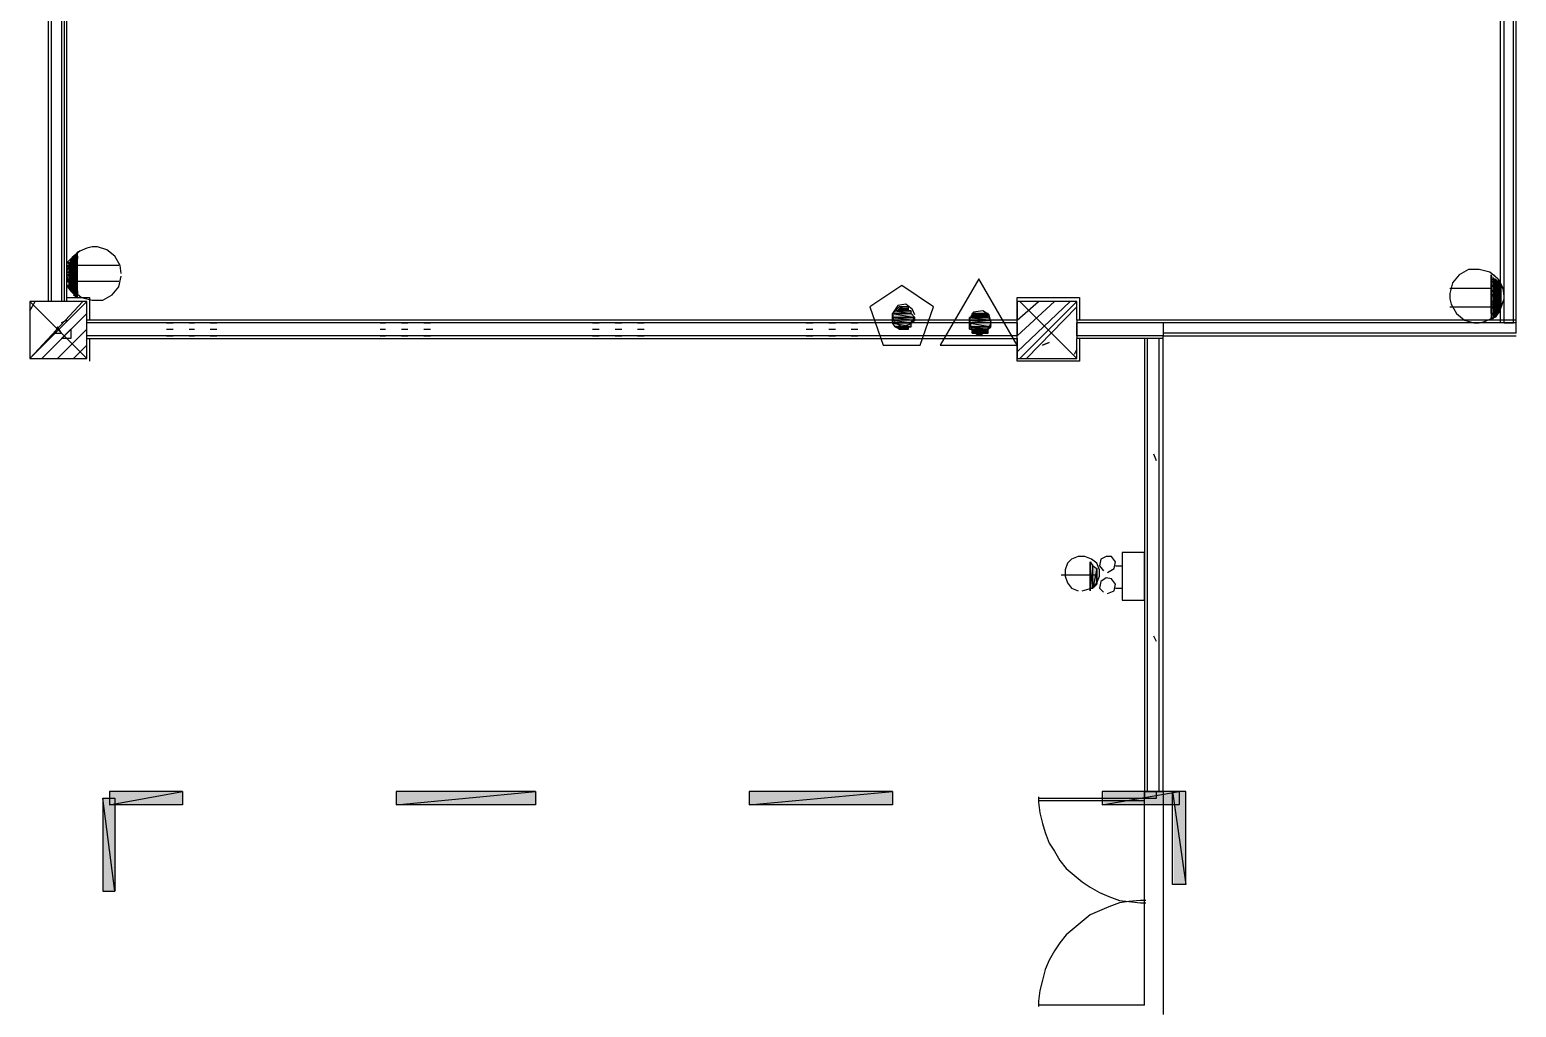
# Model space of a CAD drawing. Header units: millimetres. Extents: x 5 to 415, y 48 to 251.
# Drawn here: x 38.52 to 58.28, y 78.04 to 91.03 of the extents above; entities that cross this region are included whole.
import ezdxf

# ---------------------------------------------------------------- set-up
doc = ezdxf.new("R2010")
doc.units = ezdxf.units.MM
doc.layers.add('H', color=7, linetype='Continuous')
doc.layers.add('P', color=7, linetype='Continuous')

msp = doc.modelspace()

# ---------------------------------------------------------------- hatches: boundary and pattern name
at = {"layer": 'H', "linetype": 'Continuous'}
for points in [[(39.035, 87.93), (39.07, 87.965), (39.158, 87.965), (39.158, 87.93), (39.035, 87.93)], [(39.035, 87.877), (39.035, 87.93), (39.158, 87.93), (39.158, 87.877), (39.035, 87.877)], [(39.07, 87.965), (39.123, 88.018), (39.158, 88.018), (39.158, 87.965), (39.07, 87.965)], [(39.123, 88.018), (39.158, 88.053), (39.158, 88.018), (39.123, 88.018)], [(39.035, 87.806), (39.035, 87.877), (39.158, 87.877), (39.158, 87.806), (39.035, 87.806)], [(39.035, 87.753), (39.035, 87.806), (39.158, 87.806), (39.158, 87.753), (39.035, 87.753)], [(39.035, 87.665), (39.035, 87.753), (39.158, 87.753), (39.158, 87.665), (39.035, 87.665)], [(57.961, 87.718), (57.961, 87.753), (57.997, 87.718), (57.961, 87.718)], [(57.961, 87.665), (57.961, 87.718), (57.997, 87.718), (58.032, 87.665), (57.961, 87.665)], [(39.035, 87.63), (39.035, 87.665), (39.158, 87.665), (39.158, 87.63), (39.035, 87.63)], [(39.07, 87.542), (39.035, 87.63), (39.158, 87.63), (39.158, 87.542), (39.07, 87.542)], [(39.158, 87.454), (39.07, 87.542), (39.158, 87.507), (39.158, 87.454)], [(39.158, 87.507), (39.07, 87.542), (39.158, 87.542), (39.158, 87.507)], [(57.961, 87.63), (57.961, 87.665), (58.032, 87.665), (58.085, 87.63), (57.961, 87.63)], [(57.961, 87.542), (57.961, 87.63), (58.085, 87.63), (58.085, 87.542), (57.961, 87.542)], [(57.961, 87.507), (57.961, 87.542), (58.085, 87.542), (58.085, 87.507), (57.961, 87.507)], [(50.042, 87.295), (50.077, 87.33), (50.2, 87.33), (50.2, 87.295), (50.042, 87.295)], [(57.961, 87.418), (57.961, 87.507), (58.085, 87.507), (58.085, 87.418), (57.961, 87.418)], [(57.961, 87.383), (57.961, 87.418), (58.085, 87.418), (58.085, 87.383), (57.961, 87.383)], [(57.961, 87.33), (57.961, 87.383), (58.085, 87.383), (58.085, 87.33), (57.961, 87.33)], [(57.961, 87.26), (57.961, 87.33), (58.085, 87.33), (58.032, 87.26), (57.961, 87.26)], [(49.989, 87.26), (50.042, 87.295), (50.253, 87.295), (50.253, 87.26), (49.989, 87.26)], [(49.989, 87.207), (49.989, 87.26), (50.253, 87.26), (50.288, 87.207), (49.989, 87.207)], [(49.989, 87.171), (49.989, 87.207), (50.288, 87.207), (50.288, 87.171), (49.989, 87.171)], [(49.989, 87.118), (49.989, 87.171), (50.288, 87.171), (50.253, 87.118), (49.989, 87.118)], [(51.012, 87.171), (51.012, 87.207), (51.259, 87.207), (51.312, 87.171), (51.012, 87.171)], [(51.012, 87.118), (51.012, 87.171), (51.312, 87.171), (51.312, 87.118), (51.012, 87.118)], [(51.047, 87.207), (51.047, 87.26), (51.259, 87.26), (51.259, 87.207), (51.047, 87.207)], [(57.961, 87.171), (57.961, 87.26), (57.997, 87.207), (57.961, 87.171)], [(57.997, 87.207), (57.961, 87.26), (58.032, 87.26), (57.997, 87.207)], [(50.042, 87.083), (49.989, 87.118), (50.253, 87.118), (50.253, 87.083), (50.042, 87.083)], [(50.077, 87.048), (50.042, 87.083), (50.2, 87.083), (50.2, 87.048), (50.077, 87.048)], [(51.012, 87.083), (51.012, 87.118), (51.312, 87.118), (51.312, 87.083), (51.012, 87.083)], [(51.012, 87.048), (51.012, 87.083), (51.312, 87.083), (51.259, 87.048), (51.012, 87.048)], [(51.047, 86.995), (51.047, 87.048), (51.259, 87.048), (51.259, 86.995), (51.047, 86.995)], [(51.135, 86.96), (51.1, 86.995), (51.188, 86.995), (51.188, 86.96), (51.135, 86.96)], [(52.617, 83.608), (52.617, 83.943), (52.67, 83.908), (52.67, 83.608), (52.617, 83.608)], [(52.67, 83.608), (52.67, 83.908), (52.705, 83.873), (52.705, 83.644), (52.67, 83.608)], [(39.493, 79.587), (39.493, 80.821), (39.67, 80.821), (39.67, 79.587), (39.493, 79.587)], [(39.582, 80.733), (39.582, 80.91), (40.552, 80.91), (40.552, 80.733), (39.582, 80.733)], [(43.392, 80.733), (43.392, 80.91), (45.261, 80.91), (45.261, 80.733), (43.392, 80.733)], [(48.084, 80.733), (48.084, 80.91), (49.989, 80.91), (49.989, 80.733), (48.084, 80.733)], [(52.793, 80.733), (52.793, 80.91), (53.799, 80.91), (53.799, 80.733), (52.793, 80.733)], [(53.728, 79.675), (53.728, 80.91), (53.887, 80.91), (53.887, 79.675), (53.728, 79.675)]]:
    msp.add_hatch(color=256, dxfattribs=at).paths.add_polyline_path(points)

# ---------------------------------------------------------------- linework, layer by layer
at = {"layer": 'P'}
for points in [[(58.244, 87.136), (58.244, 103.434)], [(58.279, 87.136), (58.279, 103.47)], [(58.067, 103.258), (58.067, 87.136)], [(58.12, 87.136), (58.12, 103.293)], [(38.77, 101.477), (38.77, 87.471)], [(38.77, 101.477), (38.77, 87.418)], [(38.806, 101.477), (38.806, 87.418)], [(38.947, 101.477), (38.947, 87.418)], [(38.982, 101.477), (38.982, 87.418)], [(39.017, 87.418), (39.017, 101.388)], [(39.282, 88.124), (39.158, 88.071)], [(39.282, 88.124), (39.158, 88.071)], [(39.352, 88.142), (39.282, 88.124)], [(39.352, 88.142), (39.282, 88.124)], [(39.423, 88.142), (39.352, 88.142)], [(39.423, 88.142), (39.352, 88.142)], [(39.546, 88.106), (39.423, 88.142)], [(39.546, 88.106), (39.423, 88.142)], [(39.017, 87.93), (39.07, 87.983)], [(39.07, 87.965), (39.017, 87.824)], [(39.07, 87.965), (39.017, 87.824)], [(39.158, 87.93), (39.017, 87.93)], [(39.158, 87.93), (39.017, 87.93)], [(39.017, 87.93), (39.158, 87.895)], [(39.017, 87.93), (39.158, 87.895)], [(39.017, 87.895), (39.017, 87.93)], [(39.088, 88), (39.053, 87.912)], [(39.158, 88.071), (39.07, 87.965)], [(39.158, 88.071), (39.07, 87.965)], [(39.105, 88.018), (39.07, 87.983)], [(39.07, 87.983), (39.105, 88.018)], [(39.158, 87.983), (39.07, 87.983)], [(39.07, 87.983), (39.158, 87.93)], [(39.07, 87.983), (39.158, 87.93)], [(39.194, 88.089), (39.088, 88)], [(39.158, 88.053), (39.105, 88.018)], [(39.105, 88.018), (39.158, 88.053)], [(39.158, 87.471), (39.158, 88.053)], [(39.158, 88.018), (39.158, 87.983)], [(39.158, 87.983), (39.158, 88.018)], [(39.158, 87.93), (39.158, 87.983)], [(39.158, 87.895), (39.158, 87.93)], [(39.652, 88.018), (39.546, 88.106)], [(39.652, 88.018), (39.546, 88.106)], [(39.723, 87.895), (39.652, 88.018)], [(39.723, 87.895), (39.652, 88.018)], [(39.053, 87.912), (39.017, 87.824)], [(39.158, 87.895), (39.017, 87.895)], [(39.158, 87.895), (39.017, 87.895)], [(39.017, 87.895), (39.158, 87.806)], [(39.017, 87.895), (39.158, 87.806)], [(39.017, 87.806), (39.017, 87.895)], [(39.017, 87.824), (39.017, 87.753)], [(39.017, 87.824), (39.017, 87.753)], [(39.017, 87.824), (39.017, 87.736)], [(39.158, 87.806), (39.017, 87.806)], [(39.158, 87.806), (39.017, 87.806)], [(39.017, 87.806), (39.158, 87.771)], [(39.017, 87.806), (39.158, 87.771)], [(39.017, 87.771), (39.017, 87.806)], [(39.158, 87.771), (39.017, 87.771)], [(39.158, 87.771), (39.017, 87.771)], [(39.017, 87.771), (39.158, 87.683)], [(39.017, 87.771), (39.158, 87.683)], [(39.017, 87.683), (39.017, 87.771)], [(39.017, 87.753), (39.035, 87.683)], [(39.017, 87.753), (39.035, 87.683)], [(39.017, 87.736), (39.053, 87.648)], [(39.705, 87.895), (39.158, 87.895)], [(39.158, 87.806), (39.158, 87.895)], [(39.158, 87.771), (39.158, 87.806)], [(39.158, 87.683), (39.158, 87.771)], [(39.705, 87.612), (39.74, 87.753)], [(39.705, 87.612), (39.74, 87.753)], [(39.74, 87.789), (39.723, 87.895)], [(39.74, 87.789), (39.723, 87.895)], [(51.135, 87.718), (50.624, 86.836)], [(51.647, 86.836), (51.135, 87.718)], [(57.52, 87.771), (57.432, 87.665)], [(57.52, 87.771), (57.432, 87.665)], [(57.644, 87.842), (57.52, 87.771)], [(57.644, 87.842), (57.52, 87.771)], [(57.714, 87.842), (57.644, 87.842)], [(57.714, 87.842), (57.644, 87.842)], [(57.785, 87.842), (57.714, 87.842)], [(57.785, 87.842), (57.714, 87.842)], [(57.926, 87.806), (57.785, 87.842)], [(57.926, 87.806), (57.785, 87.842)], [(58.032, 87.718), (57.926, 87.806)], [(58.032, 87.718), (57.926, 87.806)], [(57.944, 87.771), (57.944, 87.718)], [(57.944, 87.718), (57.944, 87.771)], [(57.944, 87.771), (57.944, 87.171)], [(57.944, 87.718), (58.032, 87.683)], [(57.944, 87.683), (57.944, 87.718)], [(58.05, 87.701), (57.979, 87.771)], [(57.997, 87.718), (58.032, 87.683)], [(58.032, 87.683), (57.997, 87.718)], [(58.103, 87.595), (58.032, 87.718)], [(58.103, 87.595), (58.032, 87.718)], [(39.158, 87.683), (39.017, 87.683)], [(39.158, 87.683), (39.017, 87.683)], [(39.017, 87.683), (39.158, 87.63)], [(39.017, 87.683), (39.158, 87.63)], [(39.017, 87.63), (39.017, 87.683)], [(39.158, 87.63), (39.017, 87.63)], [(39.158, 87.63), (39.017, 87.63)], [(39.017, 87.63), (39.158, 87.559)], [(39.017, 87.63), (39.158, 87.559)], [(39.07, 87.559), (39.017, 87.63)], [(39.035, 87.683), (39.105, 87.559)], [(39.035, 87.683), (39.105, 87.559)], [(39.053, 87.648), (39.088, 87.577)], [(39.158, 87.559), (39.07, 87.559)], [(39.07, 87.559), (39.158, 87.507)], [(39.158, 87.507), (39.07, 87.559)], [(39.07, 87.559), (39.158, 87.559)], [(39.158, 87.507), (39.07, 87.559)], [(39.088, 87.577), (39.158, 87.507)], [(39.105, 87.559), (39.211, 87.471)], [(39.105, 87.559), (39.211, 87.471)], [(39.705, 87.683), (39.158, 87.683)], [(39.158, 87.63), (39.158, 87.683)], [(39.158, 87.559), (39.158, 87.63)], [(39.158, 87.559), (39.158, 87.507)], [(39.617, 87.507), (39.705, 87.612)], [(39.617, 87.507), (39.705, 87.612)], [(50.112, 87.63), (49.689, 87.348)], [(50.535, 87.348), (50.112, 87.63)], [(57.432, 87.665), (57.397, 87.524)], [(57.432, 87.665), (57.397, 87.524)], [(57.397, 87.595), (57.944, 87.595)], [(57.397, 87.524), (57.397, 87.454)], [(57.397, 87.524), (57.397, 87.454)], [(58.032, 87.683), (57.944, 87.683)], [(58.032, 87.683), (57.944, 87.683)], [(57.944, 87.683), (58.067, 87.63)], [(57.944, 87.683), (58.067, 87.63)], [(57.944, 87.63), (57.944, 87.683)], [(58.067, 87.63), (57.944, 87.63)], [(58.067, 87.63), (57.944, 87.63)], [(57.944, 87.63), (58.067, 87.559)], [(57.944, 87.63), (58.067, 87.559)], [(57.944, 87.559), (57.944, 87.63)], [(58.067, 87.559), (57.944, 87.559)], [(58.067, 87.559), (57.944, 87.559)], [(57.944, 87.559), (58.067, 87.507)], [(57.944, 87.559), (58.067, 87.507)], [(57.944, 87.507), (57.944, 87.559)], [(58.067, 87.63), (58.032, 87.683)], [(58.085, 87.63), (58.05, 87.701)], [(58.067, 87.559), (58.067, 87.63)], [(58.067, 87.507), (58.067, 87.559)], [(58.12, 87.542), (58.085, 87.63)], [(58.12, 87.489), (58.103, 87.595)], [(58.12, 87.489), (58.103, 87.595)], [(58.12, 87.454), (58.12, 87.542)], [(38.523, 87.418), (39.282, 86.66)], [(38.523, 86.66), (39.282, 87.418)], [(38.523, 86.66), (39.229, 87.418)], [(38.523, 87.295), (38.594, 87.418)], [(39.282, 87.418), (38.523, 87.418)], [(38.523, 87.418), (38.523, 86.66)], [(39.017, 87.471), (39.317, 87.471)], [(39.105, 87.507), (39.158, 87.471)], [(39.158, 87.471), (39.105, 87.507)], [(39.211, 87.471), (39.352, 87.436)], [(39.211, 87.471), (39.352, 87.436)], [(39.282, 86.66), (39.282, 87.418)], [(39.317, 87.471), (39.317, 87.171)], [(39.352, 87.436), (39.423, 87.436)], [(39.352, 87.436), (39.423, 87.436)], [(39.423, 87.436), (39.493, 87.436)], [(39.423, 87.436), (39.493, 87.436)], [(39.493, 87.436), (39.617, 87.507)], [(39.493, 87.436), (39.617, 87.507)], [(49.689, 87.348), (49.865, 86.836)], [(50.059, 87.365), (49.989, 87.26)], [(50.024, 87.295), (50.077, 87.348)], [(50.165, 87.383), (50.059, 87.365)], [(50.112, 87.348), (50.077, 87.348)], [(50.077, 87.348), (50.112, 87.348)], [(50.2, 87.348), (50.077, 87.348)], [(50.077, 87.348), (50.2, 87.348)], [(50.2, 87.348), (50.077, 87.348)], [(50.077, 87.348), (50.165, 87.348)], [(50.2, 87.348), (50.077, 87.348)], [(50.077, 87.348), (50.2, 87.295)], [(50.077, 87.348), (50.2, 87.295)], [(50.253, 87.313), (50.165, 87.383)], [(50.165, 87.348), (50.165, 87.348)], [(50.165, 87.348), (50.165, 87.348)], [(50.165, 87.348), (50.2, 87.348)], [(50.2, 87.295), (50.2, 87.348)], [(50.359, 86.836), (50.535, 87.348)], [(51.647, 87.171), (51.647, 87.471)], [(51.647, 87.471), (52.476, 87.471)], [(51.647, 87.171), (51.929, 87.418)], [(51.647, 86.96), (52.141, 87.418)], [(51.647, 86.748), (52.352, 87.418)], [(52.44, 87.418), (51.647, 87.418)], [(51.647, 87.418), (51.647, 87.171)], [(51.682, 87.418), (52.44, 86.66)], [(52.44, 87.418), (51.682, 86.66)], [(51.77, 86.66), (52.44, 87.348)], [(52.44, 87.171), (52.44, 87.418)], [(52.476, 87.471), (52.476, 87.171)], [(57.397, 87.454), (57.415, 87.383)], [(57.397, 87.454), (57.415, 87.383)], [(57.397, 87.348), (57.944, 87.348)], [(57.415, 87.383), (57.485, 87.26)], [(57.415, 87.383), (57.485, 87.26)], [(58.067, 87.507), (57.944, 87.507)], [(58.067, 87.507), (57.944, 87.507)], [(57.944, 87.507), (58.067, 87.418)], [(57.944, 87.507), (58.067, 87.418)], [(57.944, 87.418), (57.944, 87.507)], [(58.067, 87.418), (57.944, 87.418)], [(58.067, 87.418), (57.944, 87.418)], [(57.944, 87.418), (58.067, 87.383)], [(57.944, 87.418), (58.067, 87.383)], [(57.944, 87.383), (57.944, 87.418)], [(58.067, 87.383), (57.944, 87.383)], [(58.067, 87.383), (57.944, 87.383)], [(57.944, 87.383), (58.067, 87.348)], [(57.944, 87.383), (58.067, 87.348)], [(57.944, 87.348), (57.944, 87.383)], [(58.067, 87.348), (57.944, 87.348)], [(58.067, 87.348), (57.944, 87.348)], [(57.944, 87.348), (58.032, 87.26)], [(57.944, 87.348), (58.032, 87.26)], [(57.944, 87.26), (57.944, 87.348)], [(58.032, 87.26), (58.067, 87.348)], [(58.05, 87.277), (58.085, 87.365)], [(58.067, 87.418), (58.067, 87.507)], [(58.067, 87.313), (58.12, 87.454)], [(58.067, 87.313), (58.12, 87.454)], [(58.067, 87.383), (58.067, 87.418)], [(58.067, 87.348), (58.067, 87.383)], [(58.085, 87.365), (58.12, 87.454)], [(38.682, 86.66), (39.282, 87.26)], [(39.017, 87.171), (38.947, 87.136)], [(38.947, 87.136), (39.017, 87.171)], [(51.647, 87.171), (39.282, 87.171)], [(51.647, 87.136), (39.282, 87.136)], [(51.647, 87.136), (39.282, 87.136)], [(40.34, 87.136), (40.428, 87.136)], [(40.64, 87.136), (40.711, 87.136)], [(40.922, 87.136), (41.01, 87.136)], [(43.18, 87.136), (43.251, 87.136)], [(43.462, 87.136), (43.55, 87.136)], [(43.762, 87.136), (43.85, 87.136)], [(46.002, 87.136), (46.09, 87.136)], [(46.302, 87.136), (46.39, 87.136)], [(46.602, 87.136), (46.69, 87.136)], [(48.842, 87.136), (48.93, 87.136)], [(49.142, 87.136), (49.23, 87.136)], [(49.442, 87.136), (49.53, 87.136)], [(49.989, 87.26), (50.024, 87.295)], [(49.989, 87.26), (50.006, 87.154)], [(50.236, 87.26), (49.989, 87.26)], [(50.236, 87.26), (49.989, 87.26)], [(49.989, 87.26), (50.236, 87.26)], [(49.989, 87.26), (50.236, 87.26)], [(50.236, 87.26), (49.989, 87.26)], [(50.236, 87.26), (49.989, 87.26)], [(49.989, 87.26), (50.288, 87.207)], [(49.989, 87.26), (50.288, 87.207)], [(49.989, 87.207), (49.989, 87.26)], [(50.288, 87.207), (49.989, 87.207)], [(50.288, 87.207), (49.989, 87.207)], [(49.989, 87.207), (50.288, 87.207)], [(49.989, 87.207), (50.288, 87.207)], [(50.288, 87.207), (49.989, 87.207)], [(50.288, 87.207), (49.989, 87.207)], [(49.989, 87.207), (50.288, 87.171)], [(49.989, 87.207), (50.288, 87.171)], [(49.989, 87.171), (49.989, 87.207)], [(50.288, 87.171), (49.989, 87.171)], [(50.288, 87.171), (49.989, 87.171)], [(49.989, 87.171), (50.236, 87.136)], [(49.989, 87.171), (50.236, 87.136)], [(49.989, 87.136), (49.989, 87.171)], [(50.236, 87.136), (49.989, 87.136)], [(50.236, 87.136), (49.989, 87.136)], [(49.989, 87.136), (50.236, 87.136)], [(49.989, 87.136), (50.236, 87.136)], [(50.236, 87.136), (49.989, 87.136)], [(50.236, 87.136), (49.989, 87.136)], [(49.989, 87.136), (50.236, 87.083)], [(49.989, 87.136), (50.236, 87.083)], [(50.024, 87.083), (49.989, 87.136)], [(50.006, 87.154), (50.112, 87.083)], [(50.2, 87.295), (50.024, 87.295)], [(50.236, 87.295), (50.024, 87.295)], [(50.024, 87.295), (50.236, 87.295)], [(50.236, 87.295), (50.024, 87.295)], [(50.024, 87.295), (50.2, 87.295)], [(50.236, 87.295), (50.024, 87.295)], [(50.024, 87.295), (50.236, 87.26)], [(50.024, 87.295), (50.236, 87.26)], [(50.2, 87.295), (50.236, 87.295)], [(50.218, 87.118), (50.288, 87.207)], [(50.236, 87.26), (50.236, 87.295)], [(50.236, 87.26), (50.236, 87.26)], [(50.236, 87.26), (50.236, 87.26)], [(50.288, 87.207), (50.236, 87.26)], [(50.236, 87.136), (50.288, 87.171)], [(50.236, 87.136), (50.236, 87.136)], [(50.236, 87.136), (50.236, 87.136)], [(50.236, 87.083), (50.236, 87.136)], [(50.288, 87.242), (50.253, 87.313)], [(50.288, 87.207), (50.288, 87.207)], [(50.288, 87.207), (50.288, 87.207)], [(50.288, 87.171), (50.288, 87.207)], [(51.065, 87.277), (51.012, 87.189)], [(51.047, 87.207), (51.012, 87.207)], [(51.012, 87.207), (51.259, 87.207)], [(51.259, 87.207), (51.012, 87.207)], [(51.012, 87.207), (51.294, 87.171)], [(51.012, 87.207), (51.294, 87.171)], [(51.012, 87.171), (51.012, 87.207)], [(51.012, 87.189), (51.029, 87.066)], [(51.294, 87.171), (51.012, 87.171)], [(51.294, 87.171), (51.012, 87.171)], [(51.012, 87.171), (51.294, 87.171)], [(51.012, 87.171), (51.294, 87.171)], [(51.294, 87.171), (51.012, 87.171)], [(51.294, 87.171), (51.012, 87.171)], [(51.012, 87.171), (51.294, 87.136)], [(51.012, 87.171), (51.294, 87.136)], [(51.012, 87.136), (51.012, 87.171)], [(51.294, 87.136), (51.012, 87.136)], [(51.294, 87.136), (51.012, 87.136)], [(51.012, 87.136), (51.294, 87.083)], [(51.012, 87.136), (51.294, 87.083)], [(51.012, 87.083), (51.012, 87.136)], [(51.259, 87.26), (51.047, 87.26)], [(51.047, 87.26), (51.082, 87.26)], [(51.259, 87.26), (51.047, 87.26)], [(51.047, 87.26), (51.259, 87.207)], [(51.047, 87.26), (51.259, 87.207)], [(51.047, 87.207), (51.047, 87.26)], [(51.259, 87.207), (51.047, 87.207)], [(51.259, 87.207), (51.047, 87.207)], [(51.047, 87.207), (51.259, 87.207)], [(51.259, 87.207), (51.047, 87.207)], [(51.188, 87.295), (51.065, 87.277)], [(51.135, 87.26), (51.082, 87.26)], [(51.082, 87.26), (51.135, 87.26)], [(51.223, 87.26), (51.082, 87.26)], [(51.082, 87.26), (51.223, 87.26)], [(51.223, 87.26), (51.082, 87.26)], [(51.082, 87.26), (51.17, 87.26)], [(51.223, 87.26), (51.082, 87.26)], [(51.082, 87.26), (51.259, 87.26)], [(51.082, 87.26), (51.259, 87.26)], [(51.17, 87.26), (51.17, 87.26)], [(51.17, 87.26), (51.17, 87.26)], [(51.17, 87.26), (51.223, 87.26)], [(51.276, 87.242), (51.188, 87.295)], [(51.259, 87.26), (51.223, 87.26)], [(51.259, 87.207), (51.259, 87.26)], [(51.259, 87.207), (51.259, 87.207)], [(51.294, 87.171), (51.259, 87.207)], [(51.294, 87.154), (51.276, 87.242)], [(51.294, 87.171), (51.294, 87.171)], [(51.294, 87.171), (51.294, 87.171)], [(51.294, 87.136), (51.294, 87.171)], [(51.294, 87.083), (51.294, 87.136)], [(51.647, 86.924), (51.647, 87.171)], [(51.647, 87.136), (51.647, 86.96)], [(52.44, 87.171), (52.44, 86.924)], [(58.279, 87.171), (52.44, 87.171)], [(52.44, 86.96), (52.44, 87.136)], [(53.587, 87.136), (52.44, 87.136)], [(53.587, 87.136), (52.44, 87.136)], [(53.587, 87.136), (53.587, 86.96)], [(58.279, 87.136), (53.587, 87.136)], [(57.485, 87.26), (57.591, 87.171)], [(57.485, 87.26), (57.591, 87.171)], [(57.591, 87.171), (57.714, 87.136)], [(57.591, 87.171), (57.714, 87.136)], [(57.714, 87.136), (57.785, 87.136)], [(57.714, 87.136), (57.785, 87.136)], [(57.785, 87.136), (57.856, 87.154)], [(57.785, 87.136), (57.856, 87.154)], [(57.856, 87.154), (57.979, 87.207)], [(57.856, 87.154), (57.979, 87.207)], [(57.944, 87.189), (58.05, 87.277)], [(58.032, 87.26), (57.944, 87.26)], [(57.944, 87.26), (57.997, 87.207)], [(57.997, 87.207), (57.944, 87.26)], [(57.944, 87.26), (58.032, 87.26)], [(57.997, 87.207), (57.944, 87.26)], [(57.944, 87.207), (57.944, 87.171)], [(57.944, 87.171), (57.944, 87.207)], [(57.979, 87.207), (58.067, 87.313)], [(57.979, 87.207), (58.067, 87.313)], [(58.032, 87.26), (57.997, 87.207)], [(58.12, 87.136), (58.244, 87.136)], [(58.279, 86.995), (58.279, 87.136)], [(38.894, 87.083), (38.858, 86.995)], [(38.858, 86.995), (38.947, 86.995)], [(38.947, 86.995), (38.894, 87.083)], [(38.894, 86.66), (39.282, 87.048)], [(38.947, 86.924), (39.07, 87.048)], [(39.07, 87.048), (39.07, 86.924)], [(51.647, 86.96), (39.282, 86.96)], [(51.647, 86.96), (39.282, 86.96)], [(40.34, 87.048), (40.428, 87.048)], [(40.34, 86.96), (40.428, 86.96)], [(40.64, 87.048), (40.711, 87.048)], [(40.64, 86.96), (40.711, 86.96)], [(40.922, 87.048), (41.01, 87.048)], [(40.922, 86.96), (41.01, 86.96)], [(43.18, 87.048), (43.251, 87.048)], [(43.18, 86.96), (43.251, 86.96)], [(43.462, 87.048), (43.55, 87.048)], [(43.462, 86.96), (43.55, 86.96)], [(43.762, 87.048), (43.85, 87.048)], [(43.762, 86.96), (43.85, 86.96)], [(46.002, 87.048), (46.09, 87.048)], [(46.002, 86.96), (46.09, 86.96)], [(46.302, 87.048), (46.39, 87.048)], [(46.302, 86.96), (46.39, 86.96)], [(46.602, 87.048), (46.69, 87.048)], [(46.602, 86.96), (46.69, 86.96)], [(48.842, 87.048), (48.93, 87.048)], [(48.842, 86.96), (48.93, 86.96)], [(49.142, 87.048), (49.23, 87.048)], [(49.142, 86.96), (49.23, 86.96)], [(49.442, 87.048), (49.53, 87.048)], [(49.442, 86.96), (49.53, 86.96)], [(50.236, 87.083), (50.024, 87.083)], [(50.2, 87.083), (50.024, 87.083)], [(50.024, 87.083), (50.2, 87.083)], [(50.2, 87.083), (50.024, 87.083)], [(50.024, 87.083), (50.236, 87.083)], [(50.2, 87.083), (50.024, 87.083)], [(50.024, 87.083), (50.2, 87.048)], [(50.024, 87.083), (50.2, 87.048)], [(50.077, 87.048), (50.024, 87.083)], [(50.2, 87.048), (50.077, 87.048)], [(50.165, 87.048), (50.077, 87.048)], [(50.077, 87.048), (50.165, 87.048)], [(50.165, 87.048), (50.077, 87.048)], [(50.077, 87.048), (50.2, 87.048)], [(50.112, 87.048), (50.077, 87.048)], [(50.077, 87.048), (50.112, 87.048)], [(50.112, 87.083), (50.218, 87.118)], [(50.112, 87.048), (50.165, 87.048)], [(50.165, 87.048), (50.112, 87.048)], [(50.2, 87.048), (50.165, 87.048)], [(50.236, 87.083), (50.2, 87.083)], [(50.2, 87.048), (50.2, 87.083)], [(51.294, 87.083), (51.012, 87.083)], [(51.294, 87.083), (51.012, 87.083)], [(51.012, 87.083), (51.294, 87.083)], [(51.012, 87.083), (51.294, 87.083)], [(51.294, 87.083), (51.012, 87.083)], [(51.294, 87.083), (51.012, 87.083)], [(51.012, 87.083), (51.259, 87.048)], [(51.012, 87.083), (51.259, 87.048)], [(51.012, 87.048), (51.012, 87.083)], [(51.259, 87.048), (51.012, 87.048)], [(51.259, 87.048), (51.012, 87.048)], [(51.012, 87.048), (51.047, 87.048)], [(51.012, 87.048), (51.259, 87.048)], [(51.259, 87.048), (51.012, 87.048)], [(51.029, 87.066), (51.118, 87.013)], [(51.047, 87.048), (51.259, 87.048)], [(51.259, 87.048), (51.047, 87.048)], [(51.047, 87.048), (51.259, 86.995)], [(51.047, 87.048), (51.259, 86.995)], [(51.047, 86.995), (51.047, 87.048)], [(51.259, 86.995), (51.047, 86.995)], [(51.259, 86.995), (51.047, 86.995)], [(51.047, 86.995), (51.223, 86.995)], [(51.047, 86.995), (51.223, 86.995)], [(51.082, 86.995), (51.047, 86.995)], [(51.223, 86.995), (51.082, 86.995)], [(51.17, 86.995), (51.082, 86.995)], [(51.082, 86.995), (51.17, 86.995)], [(51.17, 86.995), (51.082, 86.995)], [(51.082, 86.995), (51.223, 86.995)], [(51.17, 86.995), (51.082, 86.995)], [(51.082, 86.995), (51.17, 86.96)], [(51.082, 86.995), (51.17, 86.96)], [(51.135, 86.96), (51.082, 86.995)], [(51.118, 87.013), (51.241, 87.03)], [(51.17, 86.96), (51.135, 86.96)], [(51.223, 86.995), (51.17, 86.995)], [(51.17, 86.96), (51.17, 86.995)], [(51.223, 86.995), (51.259, 86.995)], [(51.241, 87.03), (51.294, 87.118)], [(51.259, 87.048), (51.294, 87.083)], [(51.259, 87.048), (51.259, 87.048)], [(51.259, 86.995), (51.259, 87.048)], [(51.294, 87.083), (51.294, 87.083)], [(51.294, 87.083), (51.294, 87.083)], [(53.587, 86.96), (52.44, 86.96)], [(53.587, 86.96), (52.44, 86.96)], [(58.279, 86.995), (53.587, 86.995)], [(53.587, 80.91), (53.587, 86.96)], [(53.587, 86.96), (58.279, 86.96)], [(39.07, 86.924), (38.947, 86.924)], [(39.105, 86.66), (39.282, 86.836)], [(39.282, 86.924), (51.647, 86.924)], [(39.317, 86.924), (39.317, 86.625)], [(49.865, 86.836), (50.359, 86.836)], [(50.624, 86.836), (51.647, 86.836)], [(51.647, 86.625), (51.647, 86.924)], [(51.647, 86.924), (51.647, 86.66)], [(52.07, 86.872), (51.982, 86.836)], [(51.982, 86.836), (52.07, 86.872)], [(52.44, 86.783), (52.405, 86.713)], [(52.44, 86.66), (52.44, 86.924)], [(53.587, 86.924), (52.44, 86.924)], [(52.476, 86.924), (52.476, 86.625)], [(53.34, 86.924), (53.34, 80.91)], [(53.375, 86.924), (53.375, 80.91)], [(53.375, 86.924), (53.375, 80.91)], [(53.534, 80.91), (53.534, 86.924)], [(53.534, 80.91), (53.534, 86.924)], [(38.523, 86.66), (39.282, 86.66)], [(51.647, 86.66), (52.44, 86.66)], [(52.476, 86.625), (51.647, 86.625)], [(53.499, 85.302), (53.463, 85.39)], [(52.37, 83.996), (52.317, 83.943)], [(52.37, 83.996), (52.317, 83.943)], [(52.458, 84.032), (52.37, 83.996)], [(52.458, 84.032), (52.37, 83.996)], [(52.546, 84.032), (52.458, 84.032)], [(52.546, 84.032), (52.458, 84.032)], [(52.634, 83.996), (52.546, 84.032)], [(52.634, 83.996), (52.546, 84.032)], [(52.705, 83.943), (52.634, 83.996)], [(52.705, 83.943), (52.634, 83.996)], [(52.758, 83.996), (52.74, 83.908)], [(52.828, 84.032), (52.758, 83.996)], [(52.899, 84.032), (52.828, 84.032)], [(52.952, 83.961), (52.899, 84.032)], [(53.04, 84.085), (53.04, 83.45)], [(53.34, 84.085), (53.04, 84.085)], [(53.34, 83.45), (53.34, 84.085)], [(52.229, 83.785), (52.705, 83.785)], [(52.317, 83.943), (52.282, 83.855)], [(52.317, 83.943), (52.282, 83.855)], [(52.282, 83.855), (52.282, 83.767)], [(52.282, 83.855), (52.282, 83.767)], [(52.282, 83.767), (52.317, 83.679)], [(52.282, 83.767), (52.317, 83.679)], [(52.617, 83.608), (52.617, 83.961)], [(52.617, 83.961), (52.652, 83.908)], [(52.617, 83.573), (52.617, 83.961)], [(52.617, 83.961), (52.617, 83.573)], [(52.617, 83.573), (52.617, 83.961)], [(52.617, 83.961), (52.617, 83.608)], [(52.652, 83.908), (52.617, 83.608)], [(52.652, 83.908), (52.617, 83.608)], [(52.652, 83.608), (52.652, 83.908)], [(52.652, 83.908), (52.705, 83.873)], [(52.652, 83.608), (52.652, 83.908)], [(52.705, 83.873), (52.652, 83.608)], [(52.705, 83.873), (52.652, 83.608)], [(52.74, 83.855), (52.705, 83.943)], [(52.74, 83.855), (52.705, 83.943)], [(52.705, 83.661), (52.705, 83.873)], [(52.705, 83.873), (52.705, 83.82)], [(52.705, 83.661), (52.705, 83.873)], [(52.705, 83.697), (52.705, 83.82)], [(52.705, 83.82), (52.705, 83.785)], [(52.705, 83.697), (52.705, 83.82)], [(52.705, 83.82), (52.705, 83.661)], [(52.705, 83.82), (52.705, 83.661)], [(52.705, 83.785), (52.705, 83.697)], [(52.705, 83.679), (52.74, 83.767)], [(52.705, 83.679), (52.74, 83.767)], [(52.74, 83.908), (52.793, 83.838)], [(52.74, 83.767), (52.74, 83.855)], [(52.74, 83.767), (52.74, 83.855)], [(52.846, 83.82), (52.934, 83.873)], [(52.934, 83.873), (52.952, 83.961)], [(52.952, 83.908), (53.04, 83.908)], [(52.317, 83.679), (52.37, 83.608)], [(52.317, 83.679), (52.37, 83.608)], [(52.37, 83.608), (52.458, 83.573)], [(52.37, 83.608), (52.458, 83.573)], [(52.511, 83.573), (52.634, 83.608)], [(52.511, 83.573), (52.634, 83.608)], [(52.617, 83.608), (52.652, 83.608)], [(52.617, 83.608), (52.617, 83.573)], [(52.634, 83.608), (52.705, 83.679)], [(52.634, 83.608), (52.705, 83.679)], [(52.652, 83.608), (52.705, 83.661)], [(52.705, 83.749), (52.705, 83.697)], [(52.705, 83.697), (52.705, 83.749)], [(52.705, 83.661), (52.705, 83.697)], [(52.758, 83.697), (52.74, 83.608)], [(52.74, 83.608), (52.793, 83.555)], [(52.828, 83.749), (52.758, 83.697)], [(52.899, 83.732), (52.828, 83.749)], [(52.846, 83.538), (52.934, 83.573)], [(52.952, 83.661), (52.899, 83.732)], [(52.934, 83.573), (52.952, 83.661)], [(52.952, 83.608), (53.04, 83.608)], [(53.04, 83.45), (53.34, 83.45)], [(53.499, 82.903), (53.463, 82.973)], [(39.652, 79.587), (39.493, 80.821)], [(39.493, 80.821), (39.493, 79.587)], [(39.652, 79.587), (39.493, 80.821)], [(39.493, 80.821), (39.652, 80.821)], [(39.493, 80.821), (39.652, 80.821)], [(39.582, 80.91), (39.582, 80.733)], [(39.582, 80.733), (40.552, 80.91)], [(40.552, 80.91), (39.582, 80.91)], [(39.582, 80.733), (40.552, 80.91)], [(39.652, 80.821), (39.652, 79.587)], [(40.552, 80.91), (40.552, 80.733)], [(43.392, 80.91), (43.392, 80.733)], [(43.392, 80.733), (45.244, 80.91)], [(45.244, 80.91), (43.392, 80.91)], [(43.392, 80.733), (45.244, 80.91)], [(45.244, 80.91), (45.244, 80.733)], [(48.084, 80.91), (48.084, 80.733)], [(48.084, 80.733), (49.989, 80.91)], [(49.989, 80.91), (48.084, 80.91)], [(48.084, 80.733), (49.989, 80.91)], [(49.989, 80.91), (49.989, 80.733)], [(51.929, 80.839), (51.929, 80.768)], [(51.929, 80.821), (53.34, 80.821)], [(52.776, 80.91), (52.776, 80.733)], [(52.776, 80.733), (53.799, 80.91)], [(53.799, 80.91), (52.776, 80.91)], [(52.776, 80.733), (53.799, 80.91)], [(53.34, 78.07), (53.34, 80.91)], [(53.499, 80.91), (53.34, 80.91)], [(53.34, 80.91), (53.34, 80.821)], [(53.34, 80.91), (53.587, 80.91)], [(53.34, 80.821), (53.499, 80.821)], [(53.534, 80.91), (53.375, 80.91)], [(53.375, 80.91), (53.534, 80.91)], [(53.534, 80.91), (53.375, 80.91)], [(53.534, 80.91), (53.375, 80.91)], [(53.534, 80.91), (53.375, 80.91)], [(53.499, 80.821), (53.499, 80.91)], [(53.587, 80.91), (53.587, 77.946)], [(53.887, 80.91), (53.71, 80.91)], [(53.71, 80.91), (53.887, 79.675)], [(53.71, 80.91), (53.887, 79.675)], [(53.71, 79.675), (53.71, 80.91)], [(53.799, 80.91), (53.799, 80.733)], [(53.799, 80.91), (53.799, 80.733)], [(53.887, 79.675), (53.887, 80.91)], [(40.552, 80.733), (39.582, 80.733)], [(45.244, 80.733), (43.392, 80.733)], [(49.989, 80.733), (48.084, 80.733)], [(53.34, 80.786), (51.929, 80.786)], [(51.929, 80.768), (51.947, 80.627)], [(51.947, 80.627), (51.982, 80.486)], [(53.799, 80.733), (52.776, 80.733)], [(51.982, 80.486), (52.017, 80.363)], [(52.017, 80.363), (52.07, 80.222)], [(52.07, 80.222), (52.141, 80.116)], [(52.141, 80.116), (52.211, 79.992)], [(52.211, 79.992), (52.299, 79.887)], [(52.299, 79.887), (52.405, 79.798)], [(52.405, 79.798), (52.511, 79.71)], [(52.511, 79.71), (52.617, 79.64)], [(52.617, 79.64), (52.74, 79.569)], [(53.887, 79.675), (53.71, 79.675)], [(39.493, 79.587), (39.652, 79.587)], [(52.74, 79.569), (52.864, 79.516)], [(52.864, 79.516), (53.005, 79.463)], [(53.005, 79.428), (52.864, 79.375)], [(53.005, 79.463), (53.128, 79.446)], [(53.128, 79.446), (53.005, 79.428)], [(53.287, 79.463), (53.128, 79.446)], [(53.128, 79.446), (53.287, 79.428)], [(53.358, 79.463), (53.287, 79.463)], [(53.287, 79.428), (53.358, 79.428)], [(52.617, 79.269), (52.511, 79.181)], [(52.74, 79.322), (52.617, 79.269)], [(52.864, 79.375), (52.74, 79.322)], [(52.405, 79.093), (52.299, 79.005)], [(52.511, 79.181), (52.405, 79.093)], [(52.211, 78.899), (52.141, 78.793)], [(52.299, 79.005), (52.211, 78.899)], [(52.07, 78.669), (52.017, 78.546)], [(52.141, 78.793), (52.07, 78.669)], [(52.017, 78.546), (51.982, 78.405)], [(51.947, 78.264), (51.929, 78.123)], [(51.982, 78.405), (51.947, 78.264)], [(51.929, 78.123), (51.929, 78.052)], [(53.34, 78.07), (51.929, 78.07)], [(53.34, 78.07), (51.929, 78.07)]]:
    msp.add_lwpolyline(points, dxfattribs=at)

doc.saveas('drawing.dxf')
